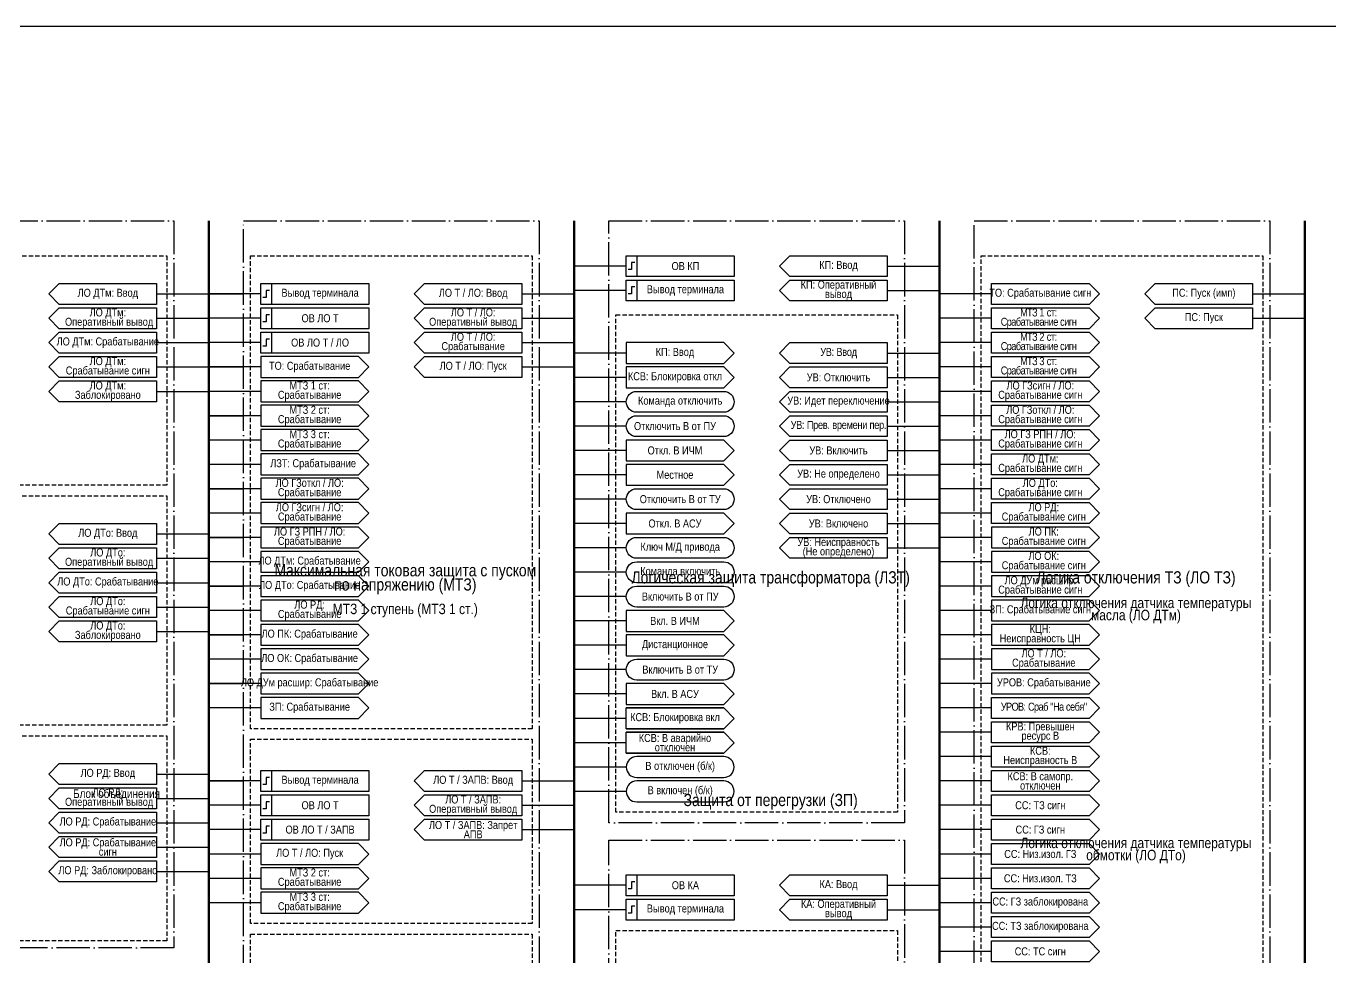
# Model space of a CAD drawing. Header units: millimetres. Extents: x 1491 to 6632, y -558 to 938.
# Drawn here: x 4354.5 to 4729.2, y 429.4 to 697 of the extents above; entities that cross this region are included whole.
import ezdxf

# ---------------------------------------------------------------- set-up
doc = ezdxf.new("R2010")
doc.units = ezdxf.units.MM
doc.linetypes.add('ACAD_ISO04W100', pattern=[30, 24, -3, 0, -3])
doc.linetypes.add('штриховая2', pattern=[0.375, 0.25, -0.125])
doc.layers.add('TEXT', color=7, linetype='Continuous', lineweight=25)
doc.layers.add('Основная', color=7, linetype='Continuous')
doc.styles.add('2.5_Gost_RD', font='ARIALN.TTF', dxfattribs={"height": 2.5})
doc.styles.add('3.5_Gost_RD', font='ARIALN.TTF', dxfattribs={"height": 3.5})

msp = doc.modelspace()

# ---------------------------------------------------------------- linework, layer by layer
at = {"lineweight": 100, "ltscale": 100}
for p, q in [((4407, 641), (4407, 9)), ((4512, 641), (4512, 9)), ((4617, 641), (4617, 9)), ((4722, 641), (4722, -207))]:
    msp.add_line(p, q, dxfattribs=at)
at = {"ltscale": 100}
for p, q in [((4527, 628), (4512, 628)), ((4602, 628), (4617, 628)), ((4392, 620), (4407, 620)), ((4422, 620), (4407, 620)), ((4407, 620), (4417, 620)), ((4497, 620), (4512, 620)), ((4527, 621), (4512, 621)), ((4602, 621), (4617, 621)), ((4632, 620), (4617, 620)), ((4707, 620), (4722, 620)), ((4392, 613), (4407, 613)), ((4422, 613), (4407, 613)), ((4497, 613), (4512, 613)), ((4632, 613), (4617, 613)), ((4707, 613), (4722, 613)), ((4392, 606), (4407, 606)), ((4422, 606), (4407, 606)), ((4497, 606), (4512, 606)), ((4632, 606), (4617, 606)), ((4527, 603), (4512, 603)), ((4602, 603), (4617, 603)), ((4392, 599), (4407, 599)), ((4422, 599), (4407, 599)), ((4407, 599), (4417, 599)), ((4497, 599), (4512, 599)), ((4527, 596), (4512, 596)), ((4602, 596), (4617, 596)), ((4632, 599), (4617, 599)), ((4392, 592), (4407, 592)), ((4422, 592), (4407, 592)), ((4527, 589), (4512, 589)), ((4602, 589), (4617, 589)), ((4632, 592), (4617, 592)), ((4422, 585), (4407, 585)), ((4407, 585), (4417, 585)), ((4632, 585), (4617, 585)), ((4527, 582), (4512, 582)), ((4602, 582), (4617, 582)), ((4422, 578), (4407, 578)), ((4632, 578), (4617, 578)), ((4527, 575), (4512, 575)), ((4602, 575), (4617, 575)), ((4422, 571), (4407, 571)), ((4632, 571), (4617, 571)), ((4527, 568), (4512, 568)), ((4602, 568), (4617, 568)), ((4422, 564), (4407, 564)), ((4407, 564), (4417, 564)), ((4632, 564), (4617, 564)), ((4527, 561), (4512, 561)), ((4602, 561), (4617, 561)), ((4422, 557), (4407, 557)), ((4632, 557), (4617, 557)), ((4392, 551), (4407, 551)), ((4527, 554), (4512, 554)), ((4602, 554), (4617, 554)), ((4422, 550), (4407, 550)), ((4407, 550), (4417, 550)), ((4632, 550), (4617, 550)), ((4392, 544), (4407, 544)), ((4527, 547), (4512, 547)), ((4602, 547), (4617, 547)), ((4422, 543), (4407, 543)), ((4527, 540), (4512, 540)), ((4632, 543), (4617, 543)), ((4392, 537), (4407, 537)), ((4422, 536), (4407, 536)), ((4407, 536), (4417, 536)), ((4632, 536), (4617, 536)), ((4527, 533), (4512, 533)), ((4392, 530), (4407, 530)), ((4422, 529), (4407, 529)), ((4632, 529), (4617, 529)), ((4527, 526), (4512, 526)), ((4392, 523), (4407, 523)), ((4422, 522), (4407, 522)), ((4407, 522), (4417, 522)), ((4632, 522), (4617, 522)), ((4527, 519), (4512, 519)), ((4422, 515), (4407, 515)), ((4632, 515), (4617, 515)), ((4527, 512), (4512, 512)), ((4422, 508), (4407, 508)), ((4407, 508), (4417, 508)), ((4632, 508), (4617, 508)), ((4527, 505), (4512, 505)), ((4422, 501), (4407, 501)), ((4632, 501), (4617, 501)), ((4527, 498), (4512, 498)), ((4527, 491), (4512, 491)), ((4632, 494), (4617, 494)), ((4527, 484), (4512, 484)), ((4632, 487), (4617, 487)), ((4392, 482), (4407, 482)), ((4422, 480), (4407, 480)), ((4407, 480), (4417, 480)), ((4497, 480), (4512, 480)), ((4632, 480), (4617, 480)), ((4527, 477), (4512, 477)), ((4392, 475), (4407, 475)), ((4422, 473), (4407, 473)), ((4497, 473), (4512, 473)), ((4632, 473), (4617, 473)), ((4469, 469), (4466, 466)), ((4392, 468), (4407, 468)), ((4422, 466), (4407, 466)), ((4466, 466), (4469, 463)), ((4497, 466), (4512, 466)), ((4632, 466), (4617, 466)), ((4392, 461), (4407, 461)), ((4422, 459), (4407, 459)), ((4632, 459), (4617, 459)), ((4392, 454), (4407, 454)), ((4422, 452), (4407, 452)), ((4527, 450), (4512, 450)), ((4602, 450), (4617, 450)), ((4632, 452), (4617, 452)), ((4422, 445), (4407, 445)), ((4527, 443), (4512, 443)), ((4602, 443), (4617, 443)), ((4632, 445), (4617, 445)), ((4632, 438), (4617, 438)), ((4632, 431), (4617, 431))]:
    msp.add_line(p, q, dxfattribs=at)
for points in [[(3962, 697), (4994, 697), (4994, -234), (3962, -234)], [(4527, 631), (4558, 631), (4558, 625), (4527, 625)], [(4527, 631), (4530, 631), (4530, 625), (4527, 625)], [(4422, 623), (4425, 623), (4425, 617), (4422, 617)], [(4422, 623), (4453, 623), (4453, 617), (4422, 617)], [(4527, 624), (4558, 624), (4558, 618), (4527, 618)], [(4527, 624), (4530, 624), (4530, 618), (4527, 618)], [(4422, 616), (4425, 616), (4425, 610), (4422, 610)], [(4422, 616), (4453, 616), (4453, 610), (4422, 610)], [(4422, 609), (4425, 609), (4425, 603), (4422, 603)], [(4422, 609), (4453, 609), (4453, 603), (4422, 603)], [(4527, 578), (4527, 572), (4555, 572), (4558, 575), (4555, 578)], [(4527, 571), (4527, 565), (4555, 565), (4558, 568), (4555, 571)], [(4527, 557), (4527, 551), (4555, 551), (4558, 554), (4555, 557)], [(4527, 529), (4527, 523), (4555, 523), (4558, 526), (4555, 529)], [(4527, 522), (4527, 516), (4555, 516), (4558, 519), (4555, 522)], [(4527, 508), (4527, 502), (4555, 502), (4558, 505), (4555, 508)], [(4422, 483), (4425, 483), (4425, 477), (4422, 477)], [(4422, 483), (4453, 483), (4453, 477), (4422, 477)], [(4422, 476), (4425, 476), (4425, 470), (4422, 470)], [(4422, 476), (4453, 476), (4453, 470), (4422, 470)], [(4422, 469), (4425, 469), (4425, 463), (4422, 463)], [(4422, 469), (4453, 469), (4453, 463), (4422, 463)], [(4527, 453), (4530, 453), (4530, 447), (4527, 447)], [(4527, 453), (4558, 453), (4558, 447), (4527, 447)], [(4527, 446), (4530, 446), (4530, 440), (4527, 440)], [(4527, 446), (4558, 446), (4558, 440), (4527, 440)]]:
    msp.add_lwpolyline(points, close=True, dxfattribs=at)
at = {"color": 251, "linetype": 'ACAD_ISO04W100', "lineweight": 30, "ltscale": 0.4, "true_color": 0x58595b}
for points in [[(4312, 641), (4397, 641), (4397, 432), (4312, 432)], [(4417, 641), (4502, 641), (4502, 387), (4417, 387)], [(4522, 641), (4607, 641), (4607, 468), (4522, 468)], [(4627, 641), (4712, 641), (4712, 364), (4627, 364)], [(4522, 463), (4607, 463), (4607, 359), (4522, 359)]]:
    msp.add_lwpolyline(points, close=True, dxfattribs=at)
at = {"linetype": 'штриховая2', "ltscale": 5}
for points in [[(4314, 631), (4395, 631), (4395, 565), (4314, 565)], [(4419, 631), (4500, 631), (4500, 495), (4419, 495)], [(4629, 631), (4710, 631), (4710, 368), (4629, 368)], [(4524, 614), (4605, 614), (4605, 471), (4524, 471)], [(4314, 562), (4395, 562), (4395, 496), (4314, 496)], [(4314, 493), (4395, 493), (4395, 434), (4314, 434)], [(4419, 492), (4500, 492), (4500, 439), (4419, 439)], [(4419, 436), (4500, 436), (4500, 390), (4419, 390)], [(4524, 437), (4605, 437), (4605, 364), (4524, 364)]]:
    msp.add_lwpolyline(points, close=True, dxfattribs=at)
at = {"ltscale": 100}
for points in [[(4571, 628), (4574, 631), (4602, 631), (4602, 625), (4574, 625), (4571, 628)], [(4361, 620), (4364, 623), (4392, 623), (4392, 617), (4364, 617), (4361, 620)], [(4466, 620), (4469, 623), (4497, 623), (4497, 617), (4469, 617), (4466, 620)], [(4571, 621), (4574, 624), (4602, 624), (4602, 618), (4574, 618), (4571, 621)], [(4632, 623), (4660, 623), (4663, 620), (4660, 617), (4632, 617), (4632, 623)], [(4676, 620), (4679, 623), (4707, 623), (4707, 617), (4679, 617), (4676, 620)], [(4361, 613), (4364, 616), (4392, 616), (4392, 610), (4364, 610), (4361, 613)], [(4466, 613), (4469, 616), (4497, 616), (4497, 610), (4469, 610), (4466, 613)], [(4632, 616), (4660, 616), (4663, 613), (4660, 610), (4632, 610), (4632, 616)], [(4676, 613), (4679, 616), (4707, 616), (4707, 610), (4679, 610), (4676, 613)], [(4361, 606), (4364, 609), (4392, 609), (4392, 603), (4364, 603), (4361, 606)], [(4632, 609), (4660, 609), (4663, 606), (4660, 603), (4632, 603), (4632, 609)], [(4571, 603), (4574, 606), (4602, 606), (4602, 600), (4574, 600), (4571, 603)], [(4361, 599), (4364, 602), (4392, 602), (4392, 596), (4364, 596), (4361, 599)], [(4453, 599), (4450, 602), (4422, 602), (4422, 596), (4450, 596), (4453, 599)], [(4632, 602), (4660, 602), (4663, 599), (4660, 596), (4632, 596), (4632, 602)], [(4602, 593), (4574, 593), (4571, 596), (4574, 599), (4602, 599), (4602, 593), (4574, 593), (4571, 596), (4574, 599), (4602, 599)], [(4361, 592), (4364, 595), (4392, 595), (4392, 589), (4364, 589), (4361, 592)], [(4453, 592), (4450, 595), (4422, 595), (4422, 589), (4450, 589), (4453, 592)], [(4632, 595), (4660, 595), (4663, 592), (4660, 589), (4632, 589), (4632, 595)], [(4602, 586), (4574, 586), (4571, 589), (4574, 592), (4602, 592), (4602, 586), (4574, 586), (4571, 589), (4574, 592), (4602, 592)], [(4453, 585), (4450, 588), (4422, 588), (4422, 582), (4450, 582), (4453, 585)], [(4602, 579), (4574, 579), (4571, 582), (4574, 585), (4602, 585), (4602, 579), (4574, 579), (4571, 582), (4574, 585), (4602, 585)], [(4632, 588), (4660, 588), (4663, 585), (4660, 582), (4632, 582), (4632, 588)], [(4453, 578), (4450, 581), (4422, 581), (4422, 575), (4450, 575), (4453, 578)], [(4632, 581), (4660, 581), (4663, 578), (4660, 575), (4632, 575), (4632, 581)], [(4602, 572), (4574, 572), (4571, 575), (4574, 578), (4602, 578), (4602, 572), (4574, 572), (4571, 575), (4574, 578), (4602, 578)], [(4453, 571), (4450, 574), (4422, 574), (4422, 568), (4450, 568), (4453, 571)], [(4632, 574), (4660, 574), (4663, 571), (4660, 568), (4632, 568), (4632, 574)], [(4602, 565), (4574, 565), (4571, 568), (4574, 571), (4602, 571), (4602, 565), (4574, 565), (4571, 568), (4574, 571), (4602, 571)], [(4453, 564), (4450, 567), (4422, 567), (4422, 561), (4450, 561), (4453, 564)], [(4632, 567), (4660, 567), (4663, 564), (4660, 561), (4632, 561), (4632, 567)], [(4602, 558), (4574, 558), (4571, 561), (4574, 564), (4602, 564), (4602, 558), (4574, 558), (4571, 561), (4574, 564), (4602, 564)], [(4453, 557), (4450, 560), (4422, 560), (4422, 554), (4450, 554), (4453, 557)], [(4632, 560), (4660, 560), (4663, 557), (4660, 554), (4632, 554), (4632, 560)], [(4602, 551), (4574, 551), (4571, 554), (4574, 557), (4602, 557), (4602, 551), (4574, 551), (4571, 554), (4574, 557), (4602, 557)], [(4361, 551), (4364, 554), (4392, 554), (4392, 548), (4364, 548), (4361, 551)], [(4453, 550), (4450, 553), (4422, 553), (4422, 547), (4450, 547), (4453, 550)], [(4663, 550), (4660, 553), (4632, 553), (4632, 547), (4660, 547), (4663, 550)], [(4602, 544), (4574, 544), (4571, 547), (4574, 550), (4602, 550), (4602, 544), (4574, 544), (4571, 547), (4574, 550), (4602, 550)], [(4361, 544), (4364, 547), (4392, 547), (4392, 541), (4364, 541), (4361, 544)], [(4453, 543), (4450, 546), (4422, 546), (4422, 540), (4450, 540), (4453, 543)], [(4663, 543), (4660, 546), (4632, 546), (4632, 540), (4660, 540), (4663, 543)], [(4361, 537), (4364, 540), (4392, 540), (4392, 534), (4364, 534), (4361, 537)], [(4453, 536), (4450, 539), (4422, 539), (4422, 533), (4450, 533), (4453, 536)], [(4663, 536), (4660, 539), (4632, 539), (4632, 533), (4660, 533), (4663, 536)], [(4361, 530), (4364, 533), (4392, 533), (4392, 527), (4364, 527), (4361, 530)], [(4453, 529), (4450, 532), (4422, 532), (4422, 526), (4450, 526), (4453, 529)], [(4663, 529), (4660, 532), (4632, 532), (4632, 526), (4660, 526), (4663, 529)], [(4361, 523), (4364, 526), (4392, 526), (4392, 520), (4364, 520), (4361, 523)], [(4453, 522), (4450, 525), (4422, 525), (4422, 519), (4450, 519), (4453, 522)], [(4663, 522), (4660, 525), (4632, 525), (4632, 519), (4660, 519), (4663, 522)], [(4453, 515), (4450, 518), (4422, 518), (4422, 512), (4450, 512), (4453, 515)], [(4663, 515), (4660, 518), (4632, 518), (4632, 512), (4660, 512), (4663, 515)], [(4453, 508), (4450, 511), (4422, 511), (4422, 505), (4450, 505), (4453, 508)], [(4663, 508), (4660, 511), (4632, 511), (4632, 505), (4660, 505), (4663, 508)], [(4453, 501), (4450, 504), (4422, 504), (4422, 498), (4450, 498), (4453, 501)], [(4632, 504), (4660, 504), (4663, 501), (4660, 498), (4632, 498), (4632, 504)], [(4527, 495), (4555, 495), (4558, 498), (4555, 501), (4527, 501), (4555, 501), (4558, 498), (4555, 495), (4527, 495), (4527, 501)], [(4632, 497), (4660, 497), (4663, 494), (4660, 491), (4632, 491), (4632, 497)], [(4527, 488), (4555, 488), (4558, 491), (4555, 494), (4527, 494), (4555, 494), (4558, 491), (4555, 488), (4527, 488), (4527, 494)], [(4632, 490), (4660, 490), (4663, 487), (4660, 484), (4632, 484), (4632, 490)], [(4361, 482), (4364, 485), (4392, 485), (4392, 479), (4364, 479), (4361, 482)], [(4466, 480), (4469, 483), (4497, 483), (4497, 477), (4469, 477), (4466, 480)], [(4632, 483), (4660, 483), (4663, 480), (4660, 477), (4632, 477), (4632, 483)], [(4361, 475), (4364, 478), (4392, 478), (4392, 472), (4364, 472), (4361, 475)], [(4466, 473), (4469, 476), (4497, 476), (4497, 470), (4469, 470), (4466, 473)], [(4632, 476), (4660, 476), (4663, 473), (4660, 470), (4632, 470), (4632, 476)], [(4361, 468), (4364, 471), (4392, 471), (4392, 465), (4364, 465), (4361, 468)], [(4466, 466), (4469, 469), (4497, 469), (4497, 463), (4469, 463), (4466, 466)], [(4632, 469), (4660, 469), (4663, 466), (4660, 463), (4632, 463), (4632, 469)], [(4361, 461), (4364, 464), (4392, 464), (4392, 458), (4364, 458), (4361, 461)], [(4453, 459), (4450, 462), (4422, 462), (4422, 456), (4450, 456), (4453, 459)], [(4632, 462), (4660, 462), (4663, 459), (4660, 456), (4632, 456), (4632, 462)], [(4361, 454), (4364, 457), (4392, 457), (4392, 451), (4364, 451), (4361, 454)], [(4453, 452), (4450, 455), (4422, 455), (4422, 449), (4450, 449), (4453, 452)], [(4632, 455), (4660, 455), (4663, 452), (4660, 449), (4632, 449), (4632, 455)], [(4571, 450), (4574, 453), (4602, 453), (4602, 447), (4574, 447), (4571, 450)], [(4453, 445), (4450, 448), (4422, 448), (4422, 442), (4450, 442), (4453, 445)], [(4571, 443), (4574, 446), (4602, 446), (4602, 440), (4574, 440), (4571, 443)], [(4632, 448), (4660, 448), (4663, 445), (4660, 442), (4632, 442), (4632, 448)], [(4632, 441), (4660, 441), (4663, 438), (4660, 435), (4632, 435), (4632, 441)], [(4632, 434), (4660, 434), (4663, 431), (4660, 428), (4632, 428), (4632, 434)]]:
    msp.add_lwpolyline(points, dxfattribs=at)
at = {"lineweight": 30, "ltscale": 100}
for points in [[(4529.5, 629), (4528.5, 629), (4528.5, 627), (4527.5, 627)], [(4424.5, 621), (4423.5, 621), (4423.5, 619), (4422.5, 619)], [(4529.5, 622), (4528.5, 622), (4528.5, 620), (4527.5, 620)], [(4424.5, 614), (4423.5, 614), (4423.5, 612), (4422.5, 612)], [(4424.5, 607), (4423.5, 607), (4423.5, 605), (4422.5, 605)], [(4424.5, 481), (4423.5, 481), (4423.5, 479), (4422.5, 479)], [(4424.5, 474), (4423.5, 474), (4423.5, 472), (4422.5, 472)], [(4424.5, 467), (4423.5, 467), (4423.5, 465), (4422.5, 465)], [(4529.5, 451), (4528.5, 451), (4528.5, 449), (4527.5, 449)], [(4529.5, 444), (4528.5, 444), (4528.5, 442), (4527.5, 442)]]:
    msp.add_lwpolyline(points, dxfattribs=at)
at = {"ltscale": 100}
for points in [[(4530, 586, -1), (4530, 592), (4555, 592, -1), (4555, 586)], [(4530, 579, -1), (4530, 585), (4555, 585, -1), (4555, 579)], [(4530, 558, -1), (4530, 564), (4555, 564, -1), (4555, 558)], [(4530, 544, -1), (4530, 550), (4555, 550, -1), (4555, 544)], [(4530, 537, -1), (4530, 543), (4555, 543, -1), (4555, 537)], [(4530, 530, -1), (4530, 536), (4555, 536, -1), (4555, 530)], [(4530, 509, -1), (4530, 515), (4555, 515, -1), (4555, 509)], [(4530, 481), (4555, 481, 1), (4555, 487), (4530, 487, 1)], [(4530, 474), (4555, 474, 1), (4555, 480), (4530, 480, 1)]]:
    msp.add_lwpolyline(points, format="xyb", close=True, dxfattribs=at)
at = {"layer": 'TEXT', "ltscale": 100}
for points in [[(4527, 606), (4527, 600), (4555, 600), (4558, 603), (4555, 606)], [(4527, 599), (4527, 593), (4555, 593), (4558, 596), (4555, 599)]]:
    msp.add_lwpolyline(points, close=True, dxfattribs=at)
at = {"layer": 'Основная', "ltscale": 100}
for points in [[(4497, 609), (4497, 603), (4469, 603), (4466, 606), (4469, 609)], [(4497, 602), (4497, 596), (4469, 596), (4466, 599), (4469, 602)]]:
    msp.add_lwpolyline(points, close=True, dxfattribs=at)

# ---------------------------------------------------------------- texts
at = {"color": 0, "ltscale": 100, "char_height": 2.3, "width": 28, "attachment_point": 5, "style": '2.5_Gost_RD'}
for s, insert in [('\\pxsm0.7;{\\C256;ОВ КП}', (4544, 628)), ('\\pxsm0.7;{\\C256;Вывод терминала}', (4544, 621)), ('\\pxsm0.7;{\\C256;Вывод терминала}', (4439, 620)), ('{\\C256;УРОВ: Срабатывание}', (4647, 508)), ('\\pxsm0.7;{\\T0.9;\\C256;УРОВ: Сраб "На себя"}', (4647, 501)), ('\\pxsm0.7;{\\C256;Вывод терминала}', (4439, 480)), ('\\pxsm0.7;{\\C256;ОВ КА}', (4544, 450)), ('\\pxsm0.7;{\\C256;Вывод терминала}', (4544, 443))]:
    msp.add_mtext(s, dxfattribs=dict(at, insert=insert))
at = {"ltscale": 100, "attachment_point": 5, "style": '2.5_Gost_RD'}
for s, insert, char_height, width in [('\\pxsm0.7;КП: Ввод', (4588, 628), 2.3, 28), ('\\pxsm0.7;КП: Оперативный вывод', (4588, 621), 2.3, 28), ('\\pxsm0.7;{\\T0.9;МТЗ }1{\\T0.9; ст: Срабатывание сигн}', (4645.5, 613), 2.3, 27), ('\\pxsm0.7;{\\T0.9;МТЗ }2{\\T0.9; ст: Срабатывание сигн}', (4645.5, 606), 2.3, 27), ('\\pxsm0.7;{\\T0.95;УВ: Ввод}', (4588, 603), 2.3, 28), ('\\pxsm0.7;{\\T0.9;МТЗ }3{\\T0.9; ст: Срабатывание сигн}', (4645.5, 599), 2.3, 27), ('\\pxsm0.7;УВ: Отключить', (4588, 596), 2.3, 28), ('\\pxsm0.7;МТЗ 1 ст: Срабатывание ', (4436, 592), 2.3, 28), ('\\pxsm0.7;ЛО ГЗсигн / ЛО: Срабатывание сигн', (4646, 592), 2.3, 28), ('Команда отключить', (4542.5, 589), 2.3, 31), ('\\pxsm0.7;УВ: Идет переключение', (4588, 589), 2.3, 28), ('\\pxsm0.7;МТЗ 2 ст: Срабатывание ', (4436, 585), 2.3, 28), ('\\pxsm0.7;ЛО ГЗоткл / ЛО: Срабатывание сигн', (4646, 585), 2.3, 28), ('\\pxsm0.7;МТЗ 3 ст: Срабатывание ', (4436, 578), 2.3, 28), ('Отключить В от ПУ', (4541, 582), 2.3, 28), ('\\pxsm0.7;{\\T0.95;УВ: Прев. времени пер.}', (4588, 582), 2.3, 28), ('\\pxsm0.7;ЛО ГЗ РПН / ЛО: Срабатывание сигн', (4646, 578), 2.3, 28), ('\\pxsm0.7;Откл. В ИЧМ', (4541, 575), 2.3, 28), ('\\pxsm0.7;УВ: Включить', (4588, 575), 2.3, 28), ('\\pxsm0.7;ЛО ДТм: Срабатывание сигн', (4646, 571), 2.3, 28), ('\\pxsm0.7;ЛЗТ: Срабатывание ', (4437, 571), 2.3, 28), ('\\pxsm0.7;Местное', (4541, 568), 2.3, 28), ('\\pxsm0.7;УВ: Не определено', (4588, 568), 2.3, 28), ('\\pxsm0.7;ЛО ДТо: Срабатывание сигн', (4646, 564), 2.3, 28), ('Отключить В от ТУ', (4542.5, 561), 2.3, 31), ('\\pxsm0.7;УВ: Отключено', (4588, 561), 2.3, 28), ('\\pxsm0.7;ЛО РД: Срабатывание сигн', (4647, 557), 2.3, 26.9935), ('\\pxsm0.7;Откл. В АСУ', (4541, 554), 2.3, 28), ('\\pxsm0.7;УВ: Включено', (4588, 554), 2.3, 28), ('\\pxsm0.7;ЛО ПК: Срабатывание сигн', (4647, 550), 2.3, 26.3225), ('Ключ М/Д привода', (4542.5, 547), 2.3, 31), ('\\pxsm0.7;УВ: Неисправность (Не определено)', (4588, 547), 2.3, 28), ('\\pxsm0.7;ЛО ОК: Срабатывание сигн', (4647, 543), 2.3, 26.3224), ('Команда включить', (4542.5, 540), 2.3, 31), ('\\pxsm0.7;ЛО ДУм расшир: Срабатывание сигн', (4646, 536), 2.3, 28), ('Включить В от ПУ', (4542.5, 533), 2.3, 31), ('\\pxsm0.7;Вкл. В ИЧМ', (4541, 526), 2.3, 28), ('\\pxsm0.7;КЦН: \\PНеисправность ЦН', (4646, 522), 2.3, 28), ('\\pxsm0.7;ЛО ПК: Срабатывание', (4436, 522), 2.3, 26.5331), ('\\pxsm0.7;Дистанционное', (4541, 519), 2.3, 28), ('\\pxsm0.7;ЛО ОК: Срабатывание', (4436, 515), 2.3, 26.3606), ('\\pxsm0.7;ЛО ДУм расшир: Срабатывание', (4436, 508), 2.3, 37.4537), ('Включить В от ТУ', (4542.5, 512), 2.3, 31), ('\\pxsm0.7;Вкл. В АСУ', (4541, 505), 2.3, 28), ('\\pxsm0.7;Блок объединения', (4380.5, 476), 2.5, 41), ('\\pxsm0.7;СС: ТЗ сигн', (4646, 473), 2.3, 28), ('\\pxsm0.7;СС: ГЗ сигн', (4646, 466), 2.3, 28), ('\\pxsm0.7;СС: Низ.изол. ГЗ', (4646, 459), 2.3, 28), ('\\pxsm0.7;МТЗ 2 ст: Срабатывание ', (4436, 452), 2.3, 28), ('\\pxsm0.7;КА: Ввод', (4588, 450), 2.3, 28), ('\\pxsm0.7;СС: Низ.изол. ТЗ', (4646, 452), 2.3, 28), ('\\pxsm0.7;МТЗ 3 ст: Срабатывание ', (4436, 445), 2.3, 28), ('\\pxsm0.7;КА: Оперативный вывод', (4588, 443), 2.3, 28), ('\\pxsm0.7;СС: ТС сигн', (4646, 431), 2.3, 28)]:
    msp.add_mtext(s, dxfattribs=dict(at, insert=insert, char_height=char_height, width=width))
at = {"color": 30, "ltscale": 100, "true_color": 0xf7931d, "attachment_point": 5, "style": '3.5_Gost_RD'}
for s, insert, char_height, width in [('\\pxsm0.7;Максимальная токовая защита с пуском по напряжению (МТЗ)', (4463.5, 538), 3.5, 77.8146), ('\\pxsm0.7;Логическая защита трансформатора (ЛЗТ) ', (4568.5, 538), 3.5, 76.6876), ('\\pxsm0.7;{\\C30;\\c1938679;Логика отключения ТЗ (ЛО ТЗ)}', (4673.5, 538), 3.5, 85), ('МТЗ 1 ступень (МТЗ 1 ст.)', (4463.5, 529), 3, 81), ('\\pxsm0.7;Защита от перегрузки (ЗП)', (4568.5, 474), 3.5, 85)]:
    msp.add_mtext(s, dxfattribs=dict(at, insert=insert, char_height=char_height, width=width))
at = {"color": 30, "ltscale": 100, "char_height": 3, "attachment_point": 5, "style": '3.5_Gost_RD'}
for s, insert, width in [('\\pxsm0.7;Логика отключения датчика температуры масла (ЛО ДТм)', (4673.5, 529), 74.7867), ('\\pxsm0.7;Логика отключения датчика температуры обмотки (ЛО ДТо)', (4673.5, 460), 78.5343)]:
    msp.add_mtext(s, dxfattribs=dict(at, insert=insert, width=width))
at = {"layer": 'TEXT', "ltscale": 100, "char_height": 2.3, "attachment_point": 5, "style": '2.5_Gost_RD'}
for s, insert, width in [('\\pxsm0.7;ЛО ДТм: Ввод', (4378, 620), 28), ('ЛО Т / ЛО: Ввод', (4483, 620), 28), ('\\pxsm0.7;ПС: Пуск (имп)', (4693, 620), 28), ('\\pxsm0.7;ЛО ДТм:  \\P Оперативный вывод', (4378, 613), 28), ('\\pxsm0.7;ЛО Т / ЛО: Оперативный вывод', (4483, 613), 28), ('\\pxsm0.7;ПС: Пуск', (4693, 613), 28), ('\\pxsm0.7;ЛО ДТм: Срабатывание', (4378, 606), 28), ('\\pxsm0.7;ЛО Т / ЛО: Срабатывание', (4483, 606), 28), ('КП: Ввод', (4541, 603), 28), ('\\pxsm0.7;ЛО ДТм: Срабатывание сигн', (4378, 599), 28), ('\\pxsm0.7;ЛО Т / ЛО: Пуск', (4483, 599), 28), ('\\pxsm0.7;КСВ: Блокировка откл', (4541, 596), 28), ('\\pxsm0.7;ЛО ДТм: Заблокировано', (4378, 592), 28), ('\\pxsm0.7;ЛО ГЗоткл / ЛО: Срабатывание', (4436, 564), 28), ('\\pxsm0.7;ЛО ГЗсигн / ЛО: Срабатывание', (4436, 557), 28), ('\\pxsm0.7;ЛО ДТо: Ввод', (4378, 551), 28), ('\\pxsm0.7;ЛО ГЗ РПН / ЛО: Срабатывание', (4436, 550), 28), ('\\pxsm0.7;ЛО ДТо:  \\P Оперативный вывод', (4378, 544), 28), ('\\pxsm0.7;ЛО ДТо: Срабатывание', (4378, 537), 28), ('\\pxsm0.7;ЛО ДТо: Срабатывание сигн', (4378, 530), 28), ('\\pxsm0.7;ЛО ДТо: Заблокировано', (4378, 523), 28), ('\\pxsm0.7;ЛО Т / ЛО: Срабатывание', (4647, 515), 28), ('\\pxsm0.7;ЗП: Срабатывание', (4436, 501), 28), ('\\pxsm0.7;{\\C256;КСВ: Блокировка вкл}', (4541, 498), 28), ('\\pxsm0.7;ЛО РД: Ввод', (4378, 482), 28), ('В отключен (б/к)', (4542.5, 484), 31), ('ЛО Т / ЗАПВ: Ввод', (4483, 480), 28), ('\\pxsm0.7;ЛО РД:  \\P Оперативный вывод', (4378, 475), 28), ('\\pxsm0.7;ЛО Т / ЗАПВ: Оперативный вывод', (4483, 473), 28), ('В включен (б/к)', (4542.5, 477), 31), ('\\pxsm0.7;ЛО РД: Срабатывание', (4378, 468), 28), ('\\pxsm0.7;ЛО Т / ЗАПВ: Запрет АПВ', (4483, 466), 28), ('\\pxsm0.7;ЛО РД: Срабатывание сигн', (4378, 461), 28), ('\\pxsm0.7;ЛО Т / ЛО: Пуск', (4436, 459), 28), ('\\pxsm0.7;ЛО РД: Заблокировано', (4378, 454), 27.284)]:
    msp.add_mtext(s, dxfattribs=dict(at, insert=insert, width=width))
at = {"layer": 'TEXT', "color": 0, "ltscale": 100, "char_height": 2.3, "attachment_point": 5, "style": '2.5_Gost_RD'}
for s, insert, width in [('\\pxsm0.7;{\\C256;ТО: Срабатывание сигн}', (4646, 620), 28), ('\\pxsm0.7;{\\C256;ОВ ЛО Т}', (4439, 613), 28), ('\\pxsm0.7;{\\C256;ОВ ЛО Т / ЛО}', (4439, 606), 28), ('\\pxsm0.7;{\\C256;ЛО ДТм: Срабатывание}', (4436, 543), 28), ('\\pxsm0.7;{\\C256;ЛО ДТо: Срабатывание}', (4436, 536), 28), ('\\pxsm0.7;{\\C256;ЛО РД: Срабатывание}', (4436, 529), 25.2389), ('\\pxsm0.7;{\\C256;ЗП: Срабатывание сигн}', (4646, 529), 28), ('\\pxsm0.7;{\\C256;КРВ: Превышен ресурс В}', (4646, 494), 28), ('\\pxsm0.7;{\\C256;КСВ: В аварийно отключен}', (4541, 491), 28), ('\\pxsm0.7;{\\C256;КСВ: \\PНеисправность В}', (4646, 487), 28), ('\\pxsm0.7;{\\C256;КСВ: В самопр. отключен}', (4646, 480), 28), ('\\pxsm0.7;{\\C256;ОВ ЛО Т}', (4439, 473), 28), ('\\pxsm0.7;{\\C256;СС: ГЗ заблокирована}', (4646, 445), 28), ('\\pxsm0.7;{\\C256;СС: ТЗ заблокирована}', (4646, 438), 28)]:
    msp.add_mtext(s, dxfattribs=dict(at, insert=insert, width=width))
at = {"layer": 'Основная', "color": 0, "ltscale": 100, "char_height": 2.3, "width": 28, "attachment_point": 5, "style": '2.5_Gost_RD'}
for s, insert in [('\\pxsm0.7;{\\C256;ТО: Срабатывание}', (4436, 599)), ('\\pxsm0.7;{\\C256;ОВ ЛО Т / ЗАПВ}', (4439, 466))]:
    msp.add_mtext(s, dxfattribs=dict(at, insert=insert))

doc.saveas('drawing.dxf')
